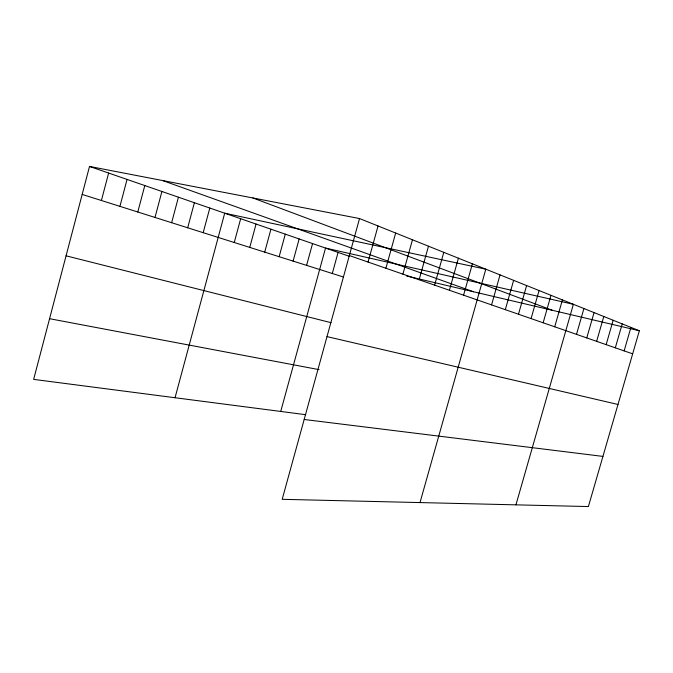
<?xml version="1.0" encoding="UTF-8"?>
<svg xmlns="http://www.w3.org/2000/svg" width="673" height="673" viewBox="0 0 673 673"><rect width="100%" height="100%" fill="white"/><g stroke="black" fill="none" stroke-linecap="round" stroke-linejoin="round"><path stroke-width="1.01" d="M359.525 218.548L282.189 499.316L588.395 506.559L639.35 330.763L359.525 218.548L89.517 166.441L33.65 379.387L305.677 414.686M101.404 200.504L108.639 173.054M119.929 206.359L127.054 179.422M137.788 212.003L144.796 185.563M155.009 217.455L161.915 191.477M171.632 222.704L178.438 197.197M187.683 227.777L194.388 202.716M203.187 232.681L209.808 208.041M175.039 397.735L224.706 213.198L485.805 269.192L420.011 502.58M234.254 242.507L240.673 218.725M249.75 247.403L256.068 224.05M264.699 252.131L270.933 229.19M279.144 256.699L285.285 234.154M293.1 261.107L299.149 238.949M306.594 265.372L312.558 243.584M280.725 411.447L325.53 248.076L573.379 304.305L515.939 504.851M332.285 273.499L338.082 252.417M368.072 262.058L378.041 225.977M385.907 268.241L395.665 233.043M402.908 274.138L412.465 239.781M419.119 279.758L428.482 246.2M434.607 285.133L443.785 252.341M449.413 290.273L458.406 258.205M463.579 295.186L472.404 263.816M491.559 304.886L500.031 274.895M505.314 309.664L513.625 280.347M518.479 314.224L526.614 285.562M531.073 318.598L539.056 290.543M543.145 322.788L550.977 295.329M554.72 326.8L562.409 299.914M576.509 334.355L583.912 308.537M586.772 337.913L594.049 312.6M596.64 341.337L603.79 316.503M606.146 344.643L613.179 320.272M615.307 347.815L622.222 323.898M624.14 350.877L630.938 327.389M304.179 419.481L602.932 456.403M49.575 318.699L319.103 369.654M327.011 336.609L617.982 404.473M406.694 276.039L639.35 330.763M66.072 255.816L331.023 322.678M82.173 194.421L343.583 277.066M349.337 255.555L632.662 353.838M89.517 166.441L349.304 256.295M162.656 180.557L473.531 291.762M252.863 197.963L552.365 310.303"/></g></svg>
